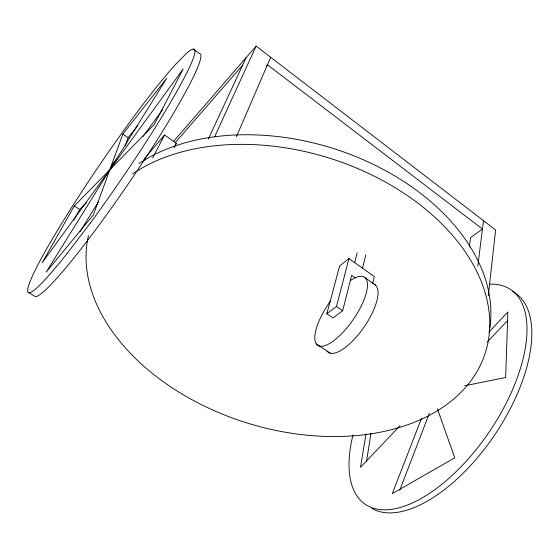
<?xml version="1.0" encoding="UTF-8"?>
<svg xmlns="http://www.w3.org/2000/svg" width="559" height="559" viewBox="0 0 559 559"><rect width="100%" height="100%" fill="white"/><g stroke="black" fill="none" stroke-linecap="round" stroke-linejoin="round"><path stroke-width="0.84" d="M488.273 295.781L495.602 229.987L256.134 46.104L173.269 141.741M477.777 266.203L483.493 220.686M469.308 247.029L470.608 237.554L482.445 229.029L267.461 64.781L266.329 66.046M366.452 461.643L371.008 433.295M366.026 433.875L360.492 467.345L400.048 425.665M372.713 283.322L374.341 276.593L348.97 258.551L339.641 265.972L326.84 313.732L332.982 317.924L342.681 310.734L351.632 275.363L355.175 277.858M362.553 268.208L365.831 254.771M354.588 262.786L357.138 252.738M326.84 313.732L336.49 306.479L348.97 258.551M125.349 145.843L128.137 137.738L137.828 125.537M110.34 169.174L111.674 165.527A14.059 1.23 -55.7 0 1 116.712 159.231L110.521 169.195M122.868 134.069L93.304 215.005L46.208 272.072L166.792 78.141L122.868 134.069L128.137 137.738M399.72 490.229L429.319 413.374M421.444 418.537L392.306 493.611L454.781 457.8L437.383 408.825M236.366 136.745L270.703 57.284M214.607 136.794L256.134 46.104M208.36 139.016L246.121 57.661M174.059 147.96L176.371 143.335L164.556 134.964L143.768 159.448M152.614 157.98L164.556 134.964M73.788 220.12L79.72 209.478L86.54 202.714M74.326 205.922L42.128 262.807L183.219 68.876L154.326 124.419L74.326 205.922L79.72 209.478M79.944 231.817L98.615 201.561M143.097 136.382L162.571 109.746M175.226 142.643L242.669 65.11M175.233 144.641L176.371 143.335M488.762 332.179L507.872 312.034L505.643 377.507L464.669 385.773M487.259 341.947L507.691 320.489M28.956 292.678L35.231 296.556A146.891 14.024 -55.7 0 0 134.048 175.372A146.891 14.024 -55.7 0 0 199.074 53.398L193.281 49.066M316.436 343.988L330.243 353.19M336.49 306.479L342.681 310.734M365.069 277.711L375.459 285.069M132.567 173.926A207.033 138.667 17.4 0 1 461.699 246.847A207.033 138.667 17.4 0 1 325.939 436.418A207.033 138.667 17.4 0 1 88.476 235.493M138.967 163.598A204.971 138.884 17.4 0 1 369.897 162.76A204.971 138.884 17.4 0 1 489.824 327.86M512.344 291.26A129.408 62.587 -55.9 0 1 497.608 430.535A129.408 62.587 -55.9 0 1 371.91 508.431M374.139 284.203A41.086 15.093 -55.4 0 1 363.315 328.133A41.086 15.093 -55.4 0 1 326.959 351.01M350.507 280.471A41.261 14.639 -55.4 0 1 362.484 303.376A41.261 14.639 -55.4 0 1 320.691 346.266A41.261 14.639 -55.4 0 1 330.523 300.98M489.929 284.154A129.667 61.993 -55.9 0 1 515.447 382.629A129.667 61.993 -55.9 0 1 402.711 506.733A129.667 61.993 -55.9 0 1 353.008 434.874M90.411 222.936L67.59 252.92A147.22 12.997 -55.7 0 1 47.669 247.057A147.22 12.997 -55.7 0 1 174.89 65.124L186.294 53.524A147.22 12.997 -55.7 0 1 176.33 92.347A147.22 12.997 -55.7 0 1 90.411 222.936"/></g></svg>
